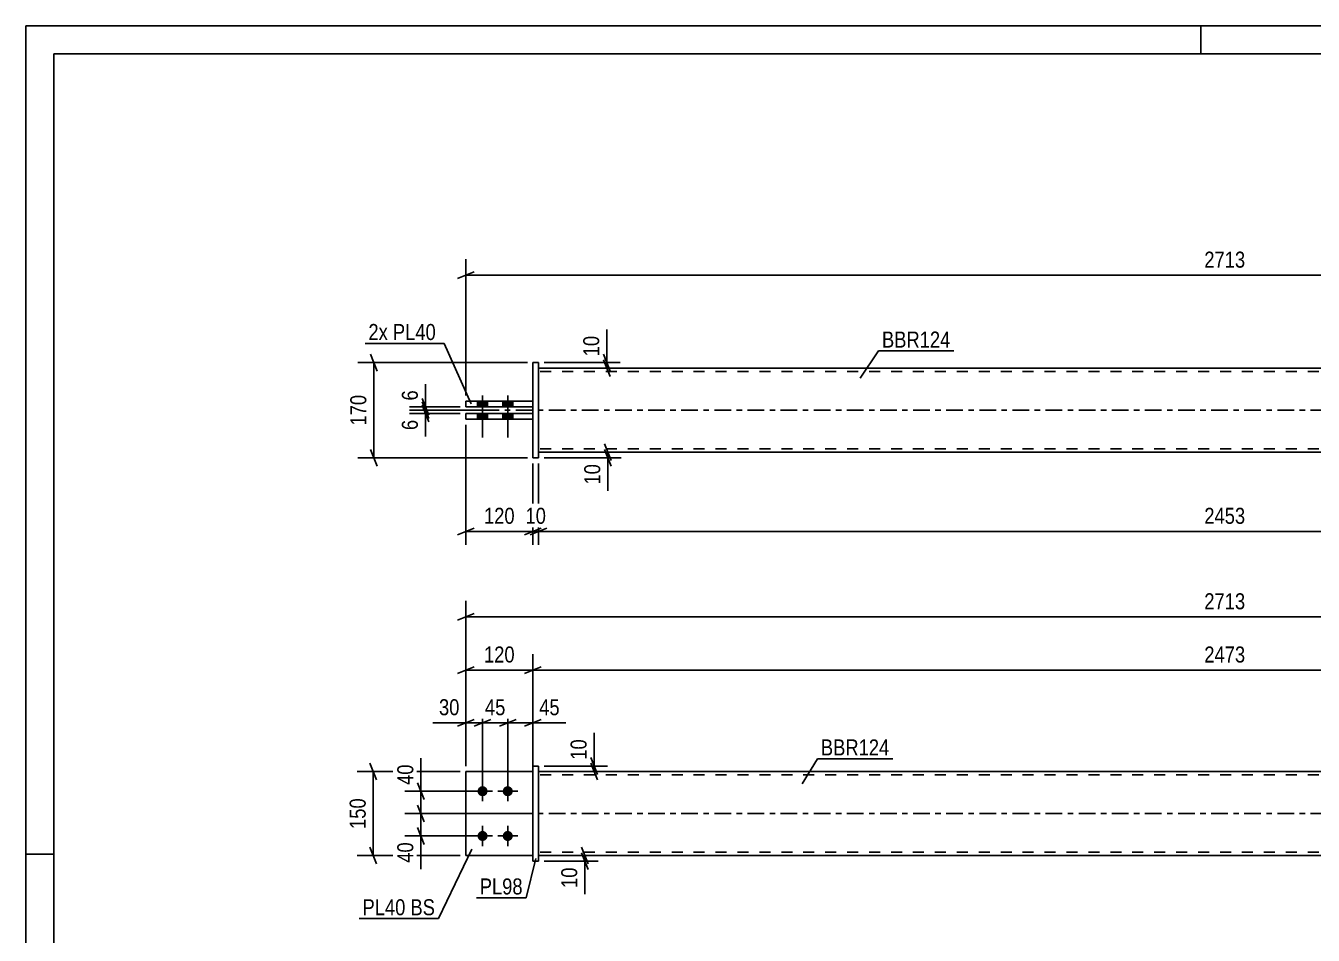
# Model space of a CAD drawing. Header units: millimetres. Extents: x 0 to 420, y 0 to 297.
# Drawn here: x 0 to 230.1, y 134.5 to 297 of the extents above; entities that cross this region are included whole.
import ezdxf

# ---------------------------------------------------------------- set-up
doc = ezdxf.new("R2010")
doc.units = ezdxf.units.MM
doc.linetypes.add('DXK_LINE_DOT2', pattern=[3.9198, 1.9599, -1.9599])
doc.linetypes.add('DXK_LINE_DOT3', pattern=[5.9187, 2.979, -0.9799, 0.9799, -0.9799])
doc.styles.add('Arial Narrow', font='ARIALN.TTF', dxfattribs={"height": 0.2})

# ---------------------------------------------------------------- blocks, each defined once
blk = doc.blocks.new('Unknown-580605407-1163')
at = {"color": 5, "linetype": 'Continuous'}
for p, q in [((420, 297), (0, 297)), ((0, 297), (0, 0)), ((0, 292), (0, 297)), ((210, 292), (210, 297)), ((415, 292), (5, 292)), ((5, 292), (5, 5)), ((5, 149), (0, 149))]:
    blk.add_line(p, q, dxfattribs=at)
blk = doc.blocks.new('Part-580605407-1818 - 1791')
at = {"color": 2, "linetype": 'Continuous'}
for p, q in [((90.64, 164.74), (91.64, 164.74)), ((90.64, 147.74), (90.64, 164.74)), ((91.64, 164.74), (91.64, 164.74)), ((91.64, 164.74), (91.64, 147.74)), ((90.64, 147.74), (91.64, 147.74))]:
    blk.add_line(p, q, dxfattribs=at)
at = {"color": 7, "linetype": 'DXK_LINE_DOT2'}
for p, q in [((90.64, 164.74), (91.64, 164.74)), ((91.64, 147.74), (90.64, 147.74)), ((90.64, 147.74), (90.64, 147.74)), ((91.64, 147.74), (91.64, 147.74))]:
    blk.add_line(p, q, dxfattribs=at)
blk = doc.blocks.new('Part-580605407-1808 - 1791')
at = {"color": 2, "linetype": 'Continuous'}
for p, q in [((78.64, 163.74), (90.64, 163.74)), ((78.64, 163.74), (78.64, 148.74)), ((90.64, 148.74), (78.64, 148.74)), ((78.64, 148.74), (78.64, 148.74))]:
    blk.add_line(p, q, dxfattribs=at)
at = {"color": 7, "linetype": 'DXK_LINE_DOT2'}
for p, q in [((78.64, 163.74), (90.64, 163.74)), ((90.64, 163.74), (90.64, 163.74)), ((90.64, 163.74), (90.64, 148.74)), ((78.64, 148.74), (90.64, 148.74)), ((78.64, 148.74), (78.64, 148.74))]:
    blk.add_line(p, q, dxfattribs=at)
blk = doc.blocks.new('Part-580605407-1813 - 1791')
at = {"color": 7, "linetype": 'DXK_LINE_DOT2'}
for p, q in [((78.64, 163.74), (90.64, 163.74)), ((78.64, 163.74), (90.64, 163.74)), ((78.64, 148.74), (78.64, 163.74)), ((90.64, 163.74), (90.64, 163.74)), ((90.64, 163.74), (90.64, 148.74)), ((78.64, 148.74), (90.64, 148.74)), ((90.64, 148.74), (78.64, 148.74)), ((78.64, 148.74), (78.64, 148.74))]:
    blk.add_line(p, q, dxfattribs=at)
blk = doc.blocks.new('Part-580605407-1828 - 1791')
at = {"color": 2, "linetype": 'Continuous'}
for p, q in [((91.64, 163.74), (336.91, 163.74)), ((91.64, 148.74), (336.91, 148.74))]:
    blk.add_line(p, q, dxfattribs=at)
at = {"color": 7, "linetype": 'DXK_LINE_DOT2'}
for p, q in [((91.64, 148.74), (91.64, 163.74)), ((336.91, 163.14), (91.64, 163.14)), ((336.91, 149.34), (91.64, 149.34))]:
    blk.add_line(p, q, dxfattribs=at)
at = {"color": 7, "linetype": 'DXK_LINE_DOT3'}
blk.add_line((81.64, 156.24), (346.91, 156.24), dxfattribs=at)
blk = doc.blocks.new('Bolt-580605407-1840 - 1791')
at = {"linetype": 'Continuous'}
for points in [[(81.64, 159.34), (81.45, 159.36), (81.27, 159.41), (81.11, 159.51), (80.97, 159.63), (80.86, 159.79), (80.78, 159.96), (80.74, 160.14), (80.74, 160.33), (80.78, 160.51), (80.86, 160.69), (80.97, 160.84), (81.11, 160.96), (81.27, 161.06), (81.45, 161.12), (81.64, 161.14), (81.82, 161.12), (82, 161.06), (82.16, 160.96), (82.3, 160.84), (82.42, 160.69), (82.49, 160.51), (82.53, 160.33), (82.53, 160.14), (82.49, 159.96), (82.42, 159.79), (82.3, 159.63), (82.16, 159.51), (82, 159.41), (81.82, 159.36)], [(86.14, 159.34), (85.95, 159.36), (85.77, 159.41), (85.61, 159.51), (85.47, 159.63), (85.36, 159.79), (85.28, 159.96), (85.24, 160.14), (85.24, 160.33), (85.28, 160.51), (85.36, 160.69), (85.47, 160.84), (85.61, 160.96), (85.77, 161.06), (85.95, 161.12), (86.14, 161.14), (86.32, 161.12), (86.5, 161.06), (86.66, 160.96), (86.8, 160.84), (86.92, 160.69), (86.99, 160.51), (87.03, 160.33), (87.03, 160.14), (86.99, 159.96), (86.92, 159.79), (86.8, 159.63), (86.66, 159.51), (86.5, 159.41), (86.32, 159.36)], [(81.64, 151.34), (81.45, 151.36), (81.27, 151.41), (81.11, 151.51), (80.97, 151.63), (80.86, 151.79), (80.78, 151.96), (80.74, 152.14), (80.74, 152.33), (80.78, 152.51), (80.86, 152.69), (80.97, 152.84), (81.11, 152.96), (81.27, 153.06), (81.45, 153.12), (81.64, 153.14), (81.82, 153.12), (82, 153.06), (82.16, 152.96), (82.3, 152.84), (82.42, 152.69), (82.49, 152.51), (82.53, 152.33), (82.53, 152.14), (82.49, 151.96), (82.42, 151.79), (82.3, 151.63), (82.16, 151.51), (82, 151.41), (81.82, 151.36)], [(86.14, 151.34), (85.95, 151.36), (85.77, 151.41), (85.61, 151.51), (85.47, 151.63), (85.36, 151.79), (85.28, 151.96), (85.24, 152.14), (85.24, 152.33), (85.28, 152.51), (85.36, 152.69), (85.47, 152.84), (85.61, 152.96), (85.77, 153.06), (85.95, 153.12), (86.14, 153.14), (86.32, 153.12), (86.5, 153.06), (86.66, 152.96), (86.8, 152.84), (86.92, 152.69), (86.99, 152.51), (87.03, 152.33), (87.03, 152.14), (86.99, 151.96), (86.92, 151.79), (86.8, 151.63), (86.66, 151.51), (86.5, 151.41), (86.32, 151.36)]]:
    blk.add_hatch(color=1, dxfattribs=at).paths.add_polyline_path(points)
at = {"color": 1, "linetype": 'Continuous'}
for p, q in [((81.64, 158.44), (81.64, 162.04)), ((86.14, 158.44), (86.14, 162.04)), ((83.44, 160.24), (79.84, 160.24)), ((87.94, 160.24), (84.34, 160.24)), ((83.44, 152.24), (79.84, 152.24)), ((81.64, 150.44), (81.64, 154.04)), ((87.94, 152.24), (84.34, 152.24)), ((86.14, 150.44), (86.14, 154.04))]:
    blk.add_line(p, q, dxfattribs=at)
blk = doc.blocks.new('Bolt-580605407-2132 - 2128')
at = {"linetype": 'Continuous'}
for points in [[(80.74, 228.91), (82.54, 228.91), (82.54, 229.91), (80.74, 229.91)], [(80.74, 228.91), (82.54, 228.91), (82.54, 229.91), (80.74, 229.91)], [(85.24, 228.91), (87.04, 228.91), (87.04, 229.91), (85.24, 229.91)], [(85.24, 228.91), (87.04, 228.91), (87.04, 229.91), (85.24, 229.91)], [(80.74, 226.71), (82.54, 226.71), (82.54, 227.71), (80.74, 227.71)], [(80.74, 226.71), (82.54, 226.71), (82.54, 227.71), (80.74, 227.71)], [(85.24, 226.71), (87.04, 226.71), (87.04, 227.71), (85.24, 227.71)], [(85.24, 226.71), (87.04, 226.71), (87.04, 227.71), (85.24, 227.71)]]:
    blk.add_hatch(color=1, dxfattribs=at).paths.add_polyline_path(points)
at = {"color": 1, "linetype": 'Continuous'}
for p, q in [((81.64, 230.91), (81.64, 223.41)), ((81.64, 230.91), (81.64, 223.41)), ((86.14, 230.91), (86.14, 223.41)), ((86.14, 230.91), (86.14, 223.41)), ((80.74, 229.91), (80.74, 228.91)), ((80.74, 229.91), (80.74, 228.91)), ((82.54, 229.91), (82.54, 228.91)), ((82.54, 229.91), (82.54, 228.91)), ((85.24, 229.91), (85.24, 228.91)), ((85.24, 229.91), (85.24, 228.91)), ((87.04, 229.91), (87.04, 228.91)), ((87.04, 229.91), (87.04, 228.91)), ((80.74, 227.71), (80.74, 226.71)), ((80.74, 227.71), (80.74, 226.71)), ((82.54, 227.71), (82.54, 226.71)), ((82.54, 227.71), (82.54, 226.71)), ((85.24, 227.71), (85.24, 226.71)), ((85.24, 227.71), (85.24, 226.71)), ((87.04, 227.71), (87.04, 226.71)), ((87.04, 227.71), (87.04, 226.71))]:
    blk.add_line(p, q, dxfattribs=at)
blk = doc.blocks.new('Part-580605407-2138 - 2128')
at = {"color": 2, "linetype": 'Continuous'}
for p, q in [((91.64, 235.81), (336.91, 235.81)), ((336.91, 220.81), (91.64, 220.81))]:
    blk.add_line(p, q, dxfattribs=at)
at = {"color": 7, "linetype": 'DXK_LINE_DOT2'}
for p, q in [((91.64, 220.81), (91.64, 235.81)), ((336.91, 235.21), (91.64, 235.21)), ((336.91, 221.41), (91.64, 221.41))]:
    blk.add_line(p, q, dxfattribs=at)
at = {"color": 7, "linetype": 'DXK_LINE_DOT3'}
blk.add_line((81.64, 228.31), (346.91, 228.31), dxfattribs=at)
blk = doc.blocks.new('Part-580605407-2144 - 2128')
at = {"color": 2, "linetype": 'Continuous'}
for p, q in [((90.64, 227.71), (78.64, 227.71)), ((78.64, 226.71), (78.64, 227.71)), ((78.64, 226.71), (90.64, 226.71)), ((78.64, 226.71), (78.64, 226.71))]:
    blk.add_line(p, q, dxfattribs=at)
at = {"color": 7, "linetype": 'DXK_LINE_DOT2'}
for p, q in [((78.64, 227.71), (90.64, 227.71)), ((90.64, 226.71), (78.64, 226.71)), ((90.64, 226.71), (90.64, 227.71))]:
    blk.add_line(p, q, dxfattribs=at)
blk = doc.blocks.new('Part-580605407-2149 - 2128')
at = {"color": 2, "linetype": 'Continuous'}
for p, q in [((90.64, 229.91), (78.64, 229.91)), ((78.64, 228.91), (78.64, 229.91)), ((78.64, 228.91), (90.64, 228.91)), ((78.64, 228.91), (78.64, 228.91))]:
    blk.add_line(p, q, dxfattribs=at)
at = {"color": 7, "linetype": 'DXK_LINE_DOT2'}
for p, q in [((78.64, 229.91), (90.64, 229.91)), ((90.64, 228.91), (78.64, 228.91)), ((90.64, 228.91), (90.64, 229.91))]:
    blk.add_line(p, q, dxfattribs=at)
blk = doc.blocks.new('Part-580605407-2150 - 2128')
at = {"color": 2, "linetype": 'Continuous'}
for p, q in [((90.64, 236.81), (91.64, 236.81)), ((90.64, 236.81), (90.64, 219.81)), ((91.64, 236.81), (91.64, 236.81)), ((91.64, 236.81), (91.64, 219.81)), ((91.64, 219.81), (90.64, 219.81)), ((90.64, 219.81), (90.64, 219.81))]:
    blk.add_line(p, q, dxfattribs=at)
at = {"color": 7, "linetype": 'DXK_LINE_DOT2'}
for p, q in [((90.64, 236.81), (91.64, 236.81)), ((90.64, 219.81), (91.64, 219.81)), ((90.64, 219.81), (90.64, 219.81))]:
    blk.add_line(p, q, dxfattribs=at)
blk = doc.blocks.new('StraightDimension-580605407-2071 - 1791')
at = {"color": 7, "linetype": 'Continuous'}
for p, q in [((99.31, 150.24), (100.51, 147.24)), ((92.64, 148.74), (102.31, 148.74)), ((92.64, 147.74), (102.31, 147.74)), ((100.51, 146.24), (99.31, 149.24)), ((99.91, 147.74), (99.91, 148.74))]:
    blk.add_line(p, q, dxfattribs=at)
at = {"color": 0}
blk.add_wipeout([(99.16, 147.21), (94.96, 147.21), (94.96, 142.35), (99.16, 142.35)], dxfattribs=at)
at = {"color": 7, "linetype": 'Continuous'}
blk.add_line((99.91, 147.74), (99.91, 141.83), dxfattribs=at)
blk.add_line((99.91, 147.74), (99.91, 141.83), dxfattribs=at)
at = {"color": 3, "style": 'Arial Narrow'}
blk.add_text('10', height=2.863, rotation=90.0002, dxfattribs=at).set_placement((98.56, 142.95))
blk = doc.blocks.new('StraightDimension-580605407-2015 - 1791')
at = {"color": 7, "linetype": 'Continuous'}
for p, q in [((86.14, 161.24), (86.14, 175.31)), ((90.64, 164.74), (90.64, 175.31)), ((84.64, 171.86), (87.64, 173.06)), ((92.14, 173.06), (89.14, 171.86)), ((86.14, 172.46), (90.64, 172.46))]:
    blk.add_line(p, q, dxfattribs=at)
at = {"color": 0}
blk.add_wipeout([(96.02, 173.21), (96.02, 177.41), (91.16, 177.41), (91.16, 173.21)], dxfattribs=at)
at = {"color": 7, "linetype": 'Continuous'}
blk.add_line((90.64, 172.46), (96.54, 172.46), dxfattribs=at)
blk.add_line((90.64, 172.46), (96.54, 172.46), dxfattribs=at)
at = {"color": 3, "style": 'Arial Narrow'}
blk.add_text('45', height=2.863, dxfattribs=at).set_placement((91.76, 173.81))
blk = doc.blocks.new('StraightDimension-580605407-1951 - 1791')
at = {"color": 7, "linetype": 'Continuous'}
for p, q in [((90.64, 157.24), (90.64, 184.73)), ((92.14, 182.48), (89.14, 181.28)), ((90.64, 181.88), (337.91, 181.88))]:
    blk.add_line(p, q, dxfattribs=at)
at = {"color": 0}
blk.add_wipeout([(218.53, 182.63), (218.53, 186.83), (210.02, 186.83), (210.02, 182.63)], dxfattribs=at)
at = {"color": 3, "style": 'Arial Narrow'}
blk.add_text('2473', height=2.863, dxfattribs=at).set_placement((210.62, 183.23))
blk = doc.blocks.new('StraightDimension-580605407-1936 - 1791')
at = {"color": 7, "linetype": 'Continuous'}
for p, q in [((78.64, 164.74), (78.64, 184.73)), ((90.64, 157.24), (90.64, 184.73)), ((77.14, 181.28), (80.14, 182.48)), ((78.64, 181.88), (90.64, 181.88)), ((92.14, 182.48), (89.14, 181.28))]:
    blk.add_line(p, q, dxfattribs=at)
at = {"color": 0}
blk.add_wipeout([(87.98, 182.63), (87.98, 186.83), (81.29, 186.83), (81.29, 182.63)], dxfattribs=at)
at = {"color": 3, "style": 'Arial Narrow'}
blk.add_text('120', height=2.863, dxfattribs=at).set_placement((81.89, 183.23))
blk = doc.blocks.new('StraightDimension-580605407-1897 - 1791')
at = {"color": 7, "linetype": 'Continuous'}
for p, q in [((78.64, 164.74), (78.64, 194.24)), ((80.14, 191.99), (77.14, 190.79)), ((78.64, 191.39), (349.91, 191.39))]:
    blk.add_line(p, q, dxfattribs=at)
at = {"color": 0}
blk.add_wipeout([(218.53, 192.14), (218.53, 196.34), (210.02, 196.34), (210.02, 192.14)], dxfattribs=at)
at = {"color": 3, "style": 'Arial Narrow'}
blk.add_text('2713', height=2.863, dxfattribs=at).set_placement((210.62, 192.74))
blk = doc.blocks.new('StraightDimension-580605407-2032 - 1791')
at = {"color": 7, "linetype": 'Continuous'}
for p, q in [((77.64, 163.74), (59.25, 163.74)), ((62.7, 162.24), (61.5, 165.24)), ((62.1, 148.74), (62.1, 163.74)), ((61.5, 150.24), (62.7, 147.24)), ((77.64, 148.74), (59.25, 148.74))]:
    blk.add_line(p, q, dxfattribs=at)
at = {"color": 0}
blk.add_wipeout([(61.35, 159.58), (57.15, 159.58), (57.15, 152.89), (61.35, 152.89)], dxfattribs=at)
at = {"color": 3, "style": 'Arial Narrow'}
blk.add_text('150', height=2.863, rotation=90.0002, dxfattribs=at).set_placement((60.75, 153.49))
blk = doc.blocks.new('StraightDimension-580605407-1842 - 1791')
at = {"color": 7, "linetype": 'Continuous'}
for p, q in [((100.98, 166.24), (102.18, 163.24)), ((92.64, 164.74), (103.98, 164.74)), ((92.64, 163.74), (103.98, 163.74)), ((102.18, 162.24), (100.98, 165.24)), ((101.58, 163.74), (101.58, 164.74))]:
    blk.add_line(p, q, dxfattribs=at)
at = {"color": 0}
blk.add_wipeout([(100.83, 170.12), (96.63, 170.12), (96.63, 165.26), (100.83, 165.26)], dxfattribs=at)
at = {"color": 7, "linetype": 'Continuous'}
blk.add_line((101.58, 164.74), (101.58, 170.64), dxfattribs=at)
blk.add_line((101.58, 164.74), (101.58, 170.64), dxfattribs=at)
at = {"color": 3, "style": 'Arial Narrow'}
blk.add_text('10', height=2.863, rotation=90.0002, dxfattribs=at).set_placement((100.23, 165.86))
blk = doc.blocks.new('StraightDimension-580605407-1986 - 1791')
at = {"color": 7, "linetype": 'Continuous'}
for p, q in [((78.64, 164.74), (78.64, 175.31)), ((81.64, 161.24), (81.64, 175.31)), ((77.14, 171.86), (80.14, 173.06)), ((83.14, 173.06), (80.14, 171.86)), ((78.64, 172.46), (81.64, 172.46))]:
    blk.add_line(p, q, dxfattribs=at)
at = {"color": 0}
blk.add_wipeout([(78.11, 173.21), (78.11, 177.41), (73.25, 177.41), (73.25, 173.21)], dxfattribs=at)
at = {"color": 7, "linetype": 'Continuous'}
blk.add_line((78.64, 172.46), (72.73, 172.46), dxfattribs=at)
blk.add_line((78.64, 172.46), (72.73, 172.46), dxfattribs=at)
at = {"color": 3, "style": 'Arial Narrow'}
blk.add_text('30', height=2.863, dxfattribs=at).set_placement((73.85, 173.81))
blk = doc.blocks.new('StraightDimension-580605407-2002 - 1791')
at = {"color": 7, "linetype": 'Continuous'}
for p, q in [((81.64, 161.24), (81.64, 175.31)), ((86.14, 161.24), (86.14, 175.31)), ((80.14, 171.86), (83.14, 173.06)), ((87.64, 173.06), (84.64, 171.86)), ((81.64, 172.46), (86.14, 172.46))]:
    blk.add_line(p, q, dxfattribs=at)
at = {"color": 0}
blk.add_wipeout([(86.31, 173.21), (86.31, 177.41), (81.46, 177.41), (81.46, 173.21)], dxfattribs=at)
at = {"color": 3, "style": 'Arial Narrow'}
blk.add_text('45', height=2.863, dxfattribs=at).set_placement((82.06, 173.81))
blk = doc.blocks.new('StraightDimension-580605407-2052 - 1791')
at = {"color": 7, "linetype": 'Continuous'}
for p, q in [((70.01, 157.74), (71.21, 154.74)), ((89.64, 156.24), (67.76, 156.24)), ((70.61, 152.24), (70.61, 156.24)), ((80.64, 152.24), (67.76, 152.24)), ((71.21, 150.74), (70.01, 153.74))]:
    blk.add_line(p, q, dxfattribs=at)
at = {"color": 0}
blk.add_wipeout([(69.86, 151.71), (65.66, 151.71), (65.66, 146.85), (69.86, 146.85)], dxfattribs=at)
at = {"color": 7, "linetype": 'Continuous'}
blk.add_line((70.61, 152.24), (70.61, 146.33), dxfattribs=at)
blk.add_line((70.61, 152.24), (70.61, 146.33), dxfattribs=at)
at = {"color": 3, "style": 'Arial Narrow'}
blk.add_text('40', height=2.863, rotation=90.0002, dxfattribs=at).set_placement((69.26, 147.45))
blk = doc.blocks.new('StraightDimension-580605407-2061 - 1791')
at = {"color": 7, "linetype": 'Continuous'}
for p, q in [((70.01, 161.74), (71.21, 158.74)), ((80.64, 160.24), (67.76, 160.24)), ((70.61, 156.24), (70.61, 160.24)), ((71.21, 154.74), (70.01, 157.74)), ((89.64, 156.24), (67.76, 156.24))]:
    blk.add_line(p, q, dxfattribs=at)
at = {"color": 0}
blk.add_wipeout([(69.86, 165.62), (65.66, 165.62), (65.66, 160.76), (69.86, 160.76)], dxfattribs=at)
at = {"color": 7, "linetype": 'Continuous'}
blk.add_line((70.61, 160.24), (70.61, 166.14), dxfattribs=at)
blk.add_line((70.61, 160.24), (70.61, 166.14), dxfattribs=at)
at = {"color": 3, "style": 'Arial Narrow'}
blk.add_text('40', height=2.863, rotation=90.0002, dxfattribs=at).set_placement((69.26, 161.36))
blk = doc.blocks.new('StraightDimension-580605407-2196 - 2128')
at = {"color": 7, "linetype": 'Continuous'}
for p, q in [((91.64, 218.81), (91.64, 204.26)), ((93.14, 207.26), (90.14, 206.06)), ((91.64, 206.66), (336.91, 206.66))]:
    blk.add_line(p, q, dxfattribs=at)
at = {"color": 0}
blk.add_wipeout([(218.53, 207.41), (218.53, 211.61), (210.02, 211.61), (210.02, 207.41)], dxfattribs=at)
at = {"color": 3, "style": 'Arial Narrow'}
blk.add_text('2453', height=2.863, dxfattribs=at).set_placement((210.62, 208.01))
blk = doc.blocks.new('StraightDimension-580605407-2213 - 2128')
at = {"color": 7, "linetype": 'Continuous'}
for p, q in [((78.64, 225.71), (78.64, 204.26)), ((90.64, 218.81), (90.64, 204.26)), ((77.14, 206.06), (80.14, 207.26)), ((92.14, 207.26), (89.14, 206.06)), ((78.64, 206.66), (90.64, 206.66))]:
    blk.add_line(p, q, dxfattribs=at)
at = {"color": 0}
blk.add_wipeout([(87.98, 207.41), (87.98, 211.61), (81.29, 211.61), (81.29, 207.41)], dxfattribs=at)
at = {"color": 3, "style": 'Arial Narrow'}
blk.add_text('120', height=2.863, dxfattribs=at).set_placement((81.89, 208.01))
blk = doc.blocks.new('StraightDimension-580605407-2162 - 2128')
at = {"color": 7, "linetype": 'Continuous'}
for p, q in [((103.42, 222.31), (104.62, 219.31)), ((104.62, 218.31), (103.42, 221.31)), ((92.64, 220.81), (106.42, 220.81)), ((92.64, 219.81), (106.42, 219.81)), ((104.02, 219.81), (104.02, 220.81))]:
    blk.add_line(p, q, dxfattribs=at)
at = {"color": 0}
blk.add_wipeout([(103.27, 219.29), (99.07, 219.29), (99.07, 214.43), (103.27, 214.43)], dxfattribs=at)
at = {"color": 7, "linetype": 'Continuous'}
blk.add_line((104.02, 219.81), (104.02, 213.9), dxfattribs=at)
blk.add_line((104.02, 219.81), (104.02, 213.9), dxfattribs=at)
at = {"color": 3, "style": 'Arial Narrow'}
blk.add_text('10', height=2.863, rotation=90.0002, dxfattribs=at).set_placement((102.67, 215.03))
blk = doc.blocks.new('StraightDimension-580605407-2172 - 2128')
at = {"color": 7, "linetype": 'Continuous'}
for p, q in [((62.81, 235.31), (61.61, 238.31)), ((89.64, 236.81), (59.36, 236.81)), ((62.21, 219.81), (62.21, 236.81)), ((61.61, 221.31), (62.81, 218.31)), ((89.64, 219.81), (59.36, 219.81))]:
    blk.add_line(p, q, dxfattribs=at)
at = {"color": 0}
blk.add_wipeout([(61.46, 231.65), (57.26, 231.65), (57.26, 224.97), (61.46, 224.97)], dxfattribs=at)
at = {"color": 3, "style": 'Arial Narrow'}
blk.add_text('170', height=2.863, rotation=90.0002, dxfattribs=at).set_placement((60.86, 225.57))
blk = doc.blocks.new('StraightDimension-580605407-2185 - 2128')
at = {"color": 7, "linetype": 'Continuous'}
for p, q in [((78.64, 230.91), (78.64, 255.28)), ((80.14, 253.03), (77.14, 251.83)), ((78.64, 252.43), (349.91, 252.43))]:
    blk.add_line(p, q, dxfattribs=at)
at = {"color": 0}
blk.add_wipeout([(218.53, 253.18), (218.53, 257.38), (210.02, 257.38), (210.02, 253.18)], dxfattribs=at)
at = {"color": 3, "style": 'Arial Narrow'}
blk.add_text('2713', height=2.863, dxfattribs=at).set_placement((210.62, 253.78))
blk = doc.blocks.new('StraightDimension-580605407-2204 - 2128')
at = {"color": 7, "linetype": 'Continuous'}
for p, q in [((90.64, 218.81), (90.64, 204.26)), ((91.64, 218.81), (91.64, 204.26)), ((89.14, 206.06), (92.14, 207.26)), ((93.14, 207.26), (90.14, 206.06)), ((90.64, 206.66), (91.64, 206.66))]:
    blk.add_line(p, q, dxfattribs=at)
at = {"color": 0}
blk.add_wipeout([(93.56, 207.41), (93.56, 211.61), (88.71, 211.61), (88.71, 207.41)], dxfattribs=at)
at = {"color": 3, "style": 'Arial Narrow'}
blk.add_text('10', height=2.863, dxfattribs=at).set_placement((89.31, 208.01))
blk = doc.blocks.new('StraightDimension-580605407-2253 - 2128')
at = {"color": 7, "linetype": 'Continuous'}
for p, q in [((103.24, 238.31), (104.44, 235.31)), ((104.44, 234.31), (103.24, 237.31)), ((92.64, 236.81), (106.24, 236.81)), ((92.64, 235.81), (106.24, 235.81)), ((103.84, 235.81), (103.84, 236.81))]:
    blk.add_line(p, q, dxfattribs=at)
at = {"color": 0}
blk.add_wipeout([(103.09, 242.19), (98.89, 242.19), (98.89, 237.34), (103.09, 237.34)], dxfattribs=at)
at = {"color": 7, "linetype": 'Continuous'}
blk.add_line((103.84, 236.81), (103.84, 242.72), dxfattribs=at)
blk.add_line((103.84, 236.81), (103.84, 242.72), dxfattribs=at)
at = {"color": 3, "style": 'Arial Narrow'}
blk.add_text('10', height=2.863, rotation=90.0002, dxfattribs=at).set_placement((102.49, 237.94))
blk = doc.blocks.new('StraightDimension-580605407-2293 - 2128')
at = {"color": 7, "linetype": 'Continuous'}
for p, q in [((70.82, 230.41), (72.02, 227.41)), ((77.64, 228.91), (68.57, 228.91)), ((82.89, 228.31), (68.57, 228.31)), ((72.02, 226.81), (70.82, 229.81)), ((71.42, 228.31), (71.42, 228.91))]:
    blk.add_line(p, q, dxfattribs=at)
at = {"color": 0}
blk.add_wipeout([(70.67, 232.46), (66.47, 232.46), (66.47, 229.44), (70.67, 229.44)], dxfattribs=at)
at = {"color": 7, "linetype": 'Continuous'}
blk.add_line((71.42, 228.91), (71.42, 232.99), dxfattribs=at)
blk.add_line((71.42, 228.91), (71.42, 232.99), dxfattribs=at)
at = {"color": 3, "style": 'Arial Narrow'}
blk.add_text('6', height=2.86, rotation=90.0002, dxfattribs=at).set_placement((70.07, 230.04))
blk = doc.blocks.new('StraightDimension-580605407-2303 - 2128')
at = {"color": 7, "linetype": 'Continuous'}
for p, q in [((82.89, 228.31), (68.57, 228.31)), ((70.82, 229.81), (72.02, 226.81)), ((72.02, 226.21), (70.82, 229.21)), ((71.42, 227.71), (71.42, 228.31)), ((77.64, 227.71), (68.57, 227.71))]:
    blk.add_line(p, q, dxfattribs=at)
at = {"color": 0}
blk.add_wipeout([(70.67, 227.19), (66.47, 227.19), (66.47, 224.16), (70.67, 224.16)], dxfattribs=at)
at = {"color": 7, "linetype": 'Continuous'}
blk.add_line((71.42, 227.71), (71.42, 223.63), dxfattribs=at)
blk.add_line((71.42, 227.71), (71.42, 223.63), dxfattribs=at)
at = {"color": 3, "style": 'Arial Narrow'}
blk.add_text('6', height=2.86, rotation=90.0002, dxfattribs=at).set_placement((70.07, 224.76))
blk = doc.blocks.new('Mark-580605407-1814 - 1791')
at = {"color": 0}
blk.add_wipeout([(88.81, 141.79), (88.81, 144.79), (81.13, 144.79), (81.13, 141.79)], dxfattribs=at)
blk.add_wipeout([(88.81, 141.79), (88.81, 144.79), (81.13, 144.79), (81.13, 141.79)], dxfattribs=at)
at = {"color": 30, "linetype": 'Continuous'}
for p in [(91.17, 148.23), (80.53, 141.19)]:
    blk.add_line(p, (89.41, 141.19), dxfattribs=at)
at = {"color": 3, "style": 'Arial Narrow'}
blk.add_text('PL98', height=2.863, dxfattribs=at).set_placement((81.13, 141.79))
blk = doc.blocks.new('Mark-580605407-1824 - 1791')
at = {"color": 0}
blk.add_wipeout([(154.34, 166.63), (154.34, 169.63), (142.1, 169.63), (142.1, 166.63)], dxfattribs=at)
blk.add_wipeout([(154.34, 166.63), (154.34, 169.63), (142.1, 169.63), (142.1, 166.63)], dxfattribs=at)
at = {"color": 30, "linetype": 'Continuous'}
for p, q in [((138.73, 161.55), (141.5, 166.03)), ((141.5, 166.03), (154.94, 166.03))]:
    blk.add_line(p, q, dxfattribs=at)
at = {"color": 3, "style": 'Arial Narrow'}
blk.add_text('BBR124', height=2.863, dxfattribs=at).set_placement((142.1, 166.63))
blk = doc.blocks.new('MarkSet-580605407-2119 - 1791')
at = {"color": 0}
blk.add_wipeout([(67.85, 138.07), (67.85, 141.07), (60.18, 141.07), (60.18, 138.07)], dxfattribs=at)
blk.add_wipeout([(67.85, 138.07), (67.85, 141.07), (60.18, 141.07), (60.18, 138.07)], dxfattribs=at)
blk.add_wipeout([(73.14, 138.07), (73.14, 141.07), (68.75, 141.07), (68.75, 138.07)], dxfattribs=at)
blk.add_wipeout([(73.14, 138.07), (73.14, 141.07), (68.75, 141.07), (68.75, 138.07)], dxfattribs=at)
at = {"color": 30, "linetype": 'Continuous'}
for p in [(79.72, 149.86), (59.58, 137.47)]:
    blk.add_line(p, (73.74, 137.47), dxfattribs=at)
at = {"color": 3, "style": 'Arial Narrow'}
for s, p in [('PL40', (60.18, 138.07)), ('BS', (68.75, 138.07))]:
    blk.add_text(s, height=2.863, dxfattribs=at).set_placement(p)
blk = doc.blocks.new('Mark-580605407-2134 - 2128')
at = {"color": 0}
blk.add_wipeout([(165.26, 239.5), (165.26, 242.5), (153.02, 242.5), (153.02, 239.5)], dxfattribs=at)
blk.add_wipeout([(165.26, 239.5), (165.26, 242.5), (153.02, 242.5), (153.02, 239.5)], dxfattribs=at)
at = {"color": 30, "linetype": 'Continuous'}
for p, q in [((149.14, 234.05), (152.42, 238.9)), ((152.42, 238.9), (165.86, 238.9))]:
    blk.add_line(p, q, dxfattribs=at)
at = {"color": 3, "style": 'Arial Narrow'}
blk.add_text('BBR124', height=2.863, dxfattribs=at).set_placement((153.02, 239.5))
blk = doc.blocks.new('MarkSet-580605407-2341 - 2128')
at = {"color": 30, "linetype": 'Continuous'}
blk.add_line((79.6, 229.47), (74.79, 240.25), dxfattribs=at)
at = {"color": 0}
blk.add_wipeout([(64.71, 240.85), (64.71, 243.85), (61.24, 243.85), (61.24, 240.85)], dxfattribs=at)
blk.add_wipeout([(64.71, 240.85), (64.71, 243.85), (61.24, 243.85), (61.24, 240.85)], dxfattribs=at)
blk.add_wipeout([(73.29, 240.85), (73.29, 243.85), (65.61, 243.85), (65.61, 240.85)], dxfattribs=at)
blk.add_wipeout([(73.29, 240.85), (73.29, 243.85), (65.61, 243.85), (65.61, 240.85)], dxfattribs=at)
at = {"color": 30, "linetype": 'Continuous'}
blk.add_line((60.64, 240.25), (74.79, 240.25), dxfattribs=at)
at = {"color": 3, "style": 'Arial Narrow'}
for s, p in [('2x', (61.24, 240.85)), ('PL40', (65.61, 240.85))]:
    blk.add_text(s, height=2.863, dxfattribs=at).set_placement(p)

msp = doc.modelspace()

# ---------------------------------------------------------------- block references
for name in ['Unknown-580605407-1163', 'Part-580605407-2138 - 2128', 'Part-580605407-2150 - 2128', 'Bolt-580605407-2132 - 2128', 'Part-580605407-2149 - 2128', 'Part-580605407-2144 - 2128', 'Part-580605407-1808 - 1791', 'Part-580605407-1813 - 1791', 'Part-580605407-1828 - 1791', 'Part-580605407-1818 - 1791', 'Bolt-580605407-1840 - 1791']:
    msp.add_blockref(name, (0, 0))

# ---------------------------------------------------------------- next in the draw order: block references
for name in ['StraightDimension-580605407-2196 - 2128', 'StraightDimension-580605407-2015 - 1791', 'StraightDimension-580605407-2071 - 1791']:
    msp.add_blockref(name, (0, 0))

# ---------------------------------------------------------------- next in the draw order: block references
for name in ['StraightDimension-580605407-2213 - 2128', 'StraightDimension-580605407-1951 - 1791']:
    msp.add_blockref(name, (0, 0))

# ---------------------------------------------------------------- next in the draw order: block references
for name in ['StraightDimension-580605407-2172 - 2128', 'StraightDimension-580605407-2162 - 2128', 'StraightDimension-580605407-1936 - 1791']:
    msp.add_blockref(name, (0, 0))

# ---------------------------------------------------------------- next in the draw order: block references
for name in ['StraightDimension-580605407-2185 - 2128', 'StraightDimension-580605407-2204 - 2128', 'StraightDimension-580605407-1897 - 1791']:
    msp.add_blockref(name, (0, 0))

# ---------------------------------------------------------------- next in the draw order: block references
for name in ['StraightDimension-580605407-2253 - 2128', 'Mark-580605407-2134 - 2128', 'StraightDimension-580605407-2293 - 2128', 'StraightDimension-580605407-1842 - 1791', 'Mark-580605407-1824 - 1791', 'StraightDimension-580605407-2032 - 1791']:
    msp.add_blockref(name, (0, 0))

# ---------------------------------------------------------------- next in the draw order: block references
for name in ['StraightDimension-580605407-2303 - 2128', 'StraightDimension-580605407-1986 - 1791', 'StraightDimension-580605407-2052 - 1791']:
    msp.add_blockref(name, (0, 0))

# ---------------------------------------------------------------- next in the draw order: block references
for name in ['MarkSet-580605407-2341 - 2128', 'StraightDimension-580605407-2002 - 1791', 'Mark-580605407-1814 - 1791']:
    msp.add_blockref(name, (0, 0))

# ---------------------------------------------------------------- next in the draw order: block references
for name in ['StraightDimension-580605407-2061 - 1791', 'MarkSet-580605407-2119 - 1791']:
    msp.add_blockref(name, (0, 0))

doc.saveas('drawing.dxf')
